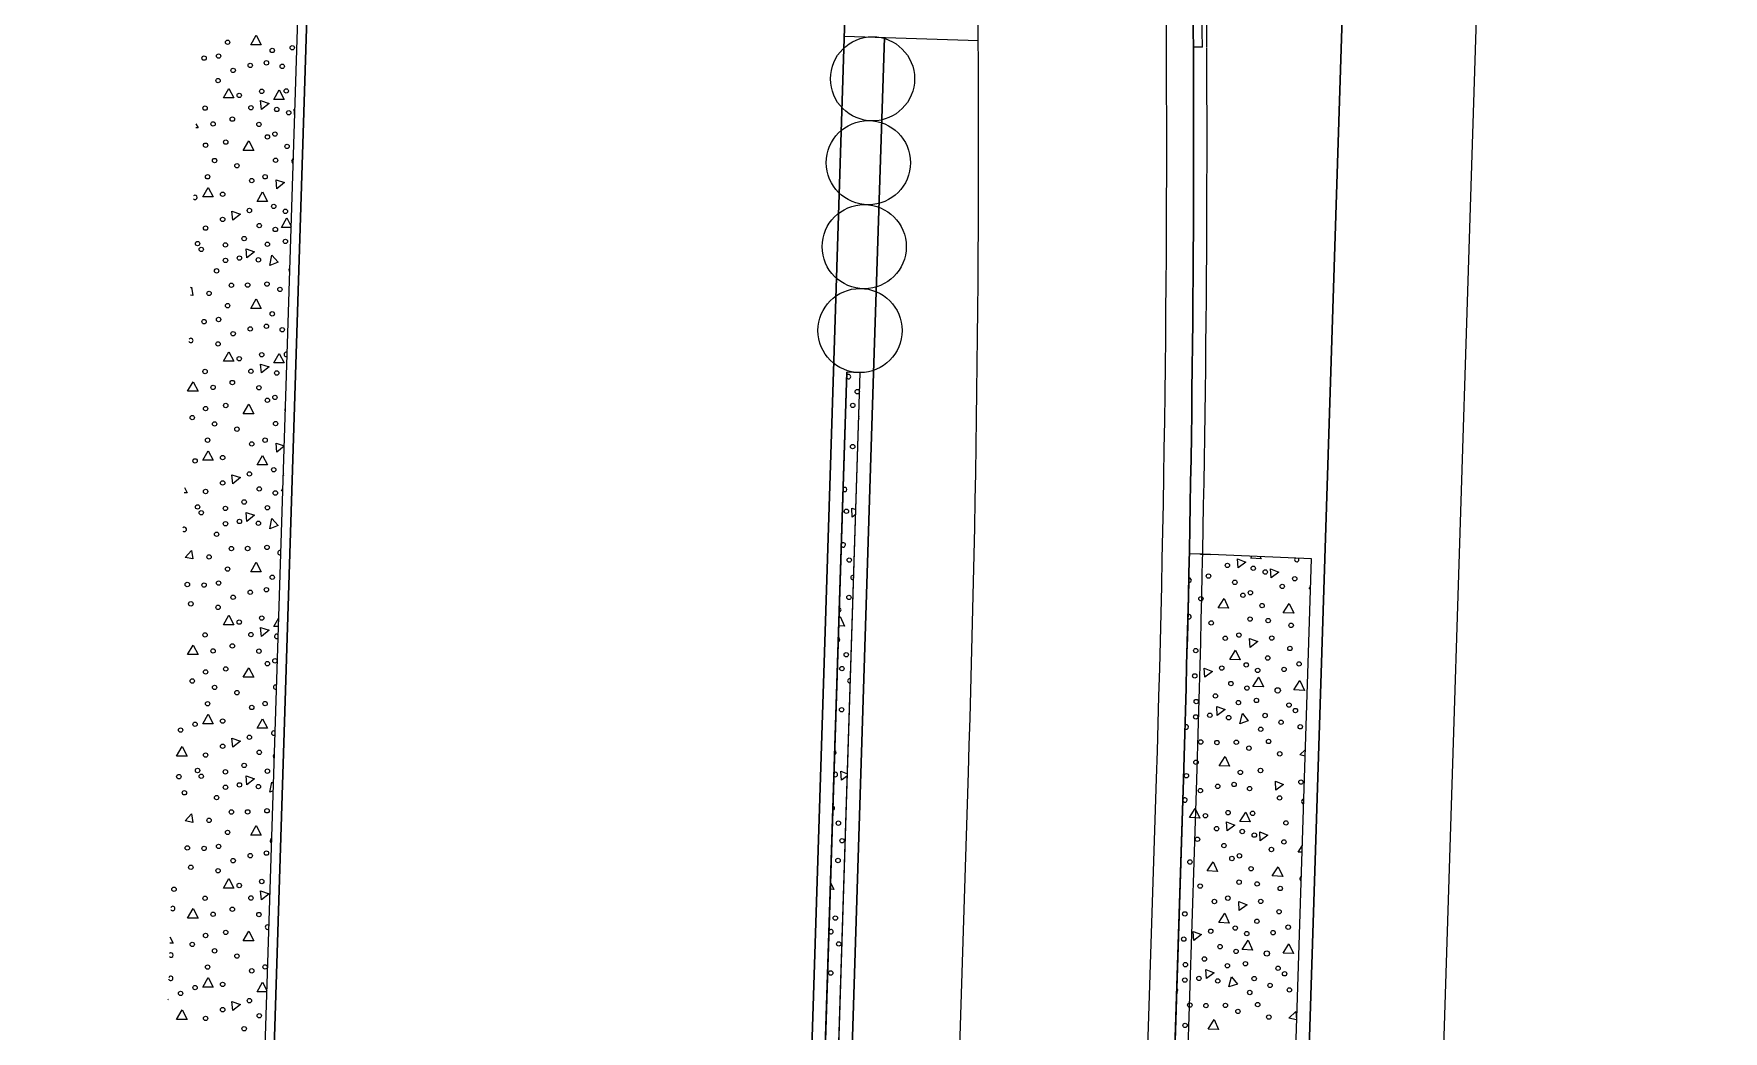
# Model space of a CAD drawing. Extents: x 2536801 to 2538856, y 7112140 to 7131569.
# Drawn here: x 2537715.6 to 2537841.3, y 7117436.8 to 7117511 of the extents above; entities that cross this region are included whole.
import ezdxf

# ---------------------------------------------------------------- set-up
doc = ezdxf.new("R2010")
doc.units = 0
doc.header["$LTSCALE"] = 100
doc.header["$MEASUREMENT"] = 0
for name, color, linetype, lineweight in [('D_BOC_FR', 3, 'Continuous', 13), ('D_BOC_RMP', 1, 'Continuous', 13), ('D_CTB_1', 2, 'Continuous', 0), ('D_EOS_ML', 7, 'Continuous', 30), ('D_EOS_RMP', 1, 'Continuous', 30), ('D_EOT_ML', 7, 'Continuous', 13), ('D_EOT_RMP', 1, 'Continuous', 13), ('D_FOC_FR', 3, 'Continuous', 30), ('D_FOC_RMP', 1, 'Continuous', 30), ('D_MBGF', 20, 'Continuous', 0), ('D_RIPRAP_1', 7, 'Continuous', 0)]:
    doc.layers.add(name, color=color, linetype=linetype, lineweight=lineweight)
doc.linetypes.add('mbgf', pattern='A,1,-0.5,[46,dgnlstyle-BGELINES.shx,S=0.008,R=0,X=0,Y=0],-0.5,1', length=3)

msp = doc.modelspace()

# ---------------------------------------------------------------- linework, layer by layer
at = {"layer": 'D_BOC_FR', "lineweight": 0}
msp.add_line((2537715.59, 7116895.42), (2537749.49, 7117959.28), dxfattribs=at)
at = {"layer": 'D_BOC_RMP', "lineweight": 0}
msp.add_line((2537802.56, 7117510.02), (2537801.89, 7117510.02), dxfattribs=at)
msp.add_arc((2536299.9, 7117503.37), 1502.67, 0.25359, 3.17507, dxfattribs=at)
at = {"layer": 'D_CTB_1', "linetype": 'Continuous', "lineweight": 0, "ltscale": 0.025}
for p, q in [((2537772.88, 7117384.84), (2537776.09, 7117485.83)), ((2537773.87, 7117384.57), (2537777.09, 7117485.79)), ((2537789.17, 7117048.43), (2537802.14, 7117455.5))]:
    msp.add_line(p, q, dxfattribs=at)
at = {"layer": 'D_CTB_1', "linetype": 'Continuous', "lineweight": 13}
for centre in [(2537778.01, 7117507.67), (2537777.7, 7117501.43), (2537777.39, 7117495.18), (2537777.08, 7117488.94)]:
    msp.add_circle(centre, 3.13, dxfattribs=at)
at = {"layer": 'D_CTB_1', "linetype": 'Continuous', "lineweight": 0, "ltscale": 0.025}
msp.add_arc((2536299.9, 7117503.37), 1503, 358.17507, 0.25221, dxfattribs=at)
at = {"layer": 'D_EOS_ML'}
msp.add_line((2537794.68, 7116938.8), (2537871.99, 7119365), dxfattribs=at)
at = {"layer": 'D_EOS_RMP'}
for p, q in [((2537764.18, 7117049.23), (2537778.09, 7117485.76)), ((2537788.17, 7117048.46), (2537801.14, 7117455.54))]:
    msp.add_line(p, q, dxfattribs=at)
msp.add_arc((2536299.9, 7117503.37), 1502, 358.17507, 0.25359, dxfattribs=at)
at = {"layer": 'D_EOT_ML'}
msp.add_line((2537798.59, 7116747.27), (2537892.98, 7119709.78), dxfattribs=at)
at = {"layer": 'D_EOT_RMP'}
for p, q in [((2537775.89, 7117510.84), (2537785.89, 7117510.53)), ((2537772.18, 7117048.97), (2537785.15, 7117456.05)), ((2537786.17, 7117048.53), (2537799.14, 7117455.6))]:
    msp.add_line(p, q, dxfattribs=at)
for radius in [1500, 1486]:
    msp.add_arc((2536299.9, 7117503.37), radius, 358.17507, 3.17507, dxfattribs=at)
at = {"layer": 'D_FOC_FR'}
for p, q in [((2537716.26, 7116895.4), (2537750.16, 7117959.26)), ((2537759.29, 7116989.93), (2537780.23, 7117646.9))]:
    msp.add_line(p, q, dxfattribs=at)
at = {"layer": 'D_FOC_RMP'}
msp.add_line((2537778.09, 7117485.76), (2537778.89, 7117510.75), dxfattribs=at)
msp.add_arc((2536299.9, 7117503.37), 1502, 0.25359, 3.17507, dxfattribs=at)
at = {"layer": 'D_MBGF', "linetype": 'mbgf', "lineweight": 13, "ltscale": 0.025}
msp.add_arc((2536299.9, 7117503.37), 1503, 0.25359, 0.93995, dxfattribs=at)
at = {"layer": 'D_RIPRAP_1', "color": 7, "linetype": 'Continuous', "lineweight": 0}
for p, q in [((2537727.43, 7117491.55), (2537727.25, 7117491.58)), ((2537727.27, 7117492.1), (2537727.34, 7117492.17)), ((2537727.34, 7117492.17), (2537727.43, 7117491.55)), ((2537726.85, 7117472.05), (2537727.34, 7117472.57)), ((2537727.43, 7117471.94), (2537726.85, 7117472.05)), ((2537727.34, 7117472.57), (2537727.43, 7117471.94)), ((2537809.8, 7117457.36), (2537810.22, 7117457.76)), ((2537810.2, 7117457.27), (2537809.8, 7117457.36)), ((2537726.85, 7117452.45), (2537727.34, 7117452.97)), ((2537727.34, 7117452.97), (2537727.43, 7117452.34)), ((2537727.43, 7117452.34), (2537726.85, 7117452.45)), ((2537808.98, 7117437.77), (2537809.5, 7117438.27)), ((2537809.56, 7117437.64), (2537808.98, 7117437.77)), ((2537809.5, 7117438.27), (2537809.56, 7117437.64))]:
    msp.add_line(p, q, dxfattribs=at)
at = {"layer": 'D_RIPRAP_1', "color": 7, "linetype": 'Continuous', "lineweight": 0, "flags": 128}
for points in [[(2537732.52, 7117510.2), (2537731.74, 7117510.2), (2537732.15, 7117510.91)], [(2537730.48, 7117506.25), (2537729.7, 7117506.25), (2537730.11, 7117506.96)], [(2537734.23, 7117506.13), (2537733.45, 7117506.13), (2537733.86, 7117506.84)], [(2537732.54, 7117505.38), (2537732.47, 7117506.05), (2537733.1, 7117505.83)], [(2537731.96, 7117502.34), (2537731.18, 7117502.34), (2537731.59, 7117503.05)], [(2537728.95, 7117498.88), (2537728.17, 7117498.88), (2537728.58, 7117499.59)], [(2537732.98, 7117498.54), (2537732.21, 7117498.54), (2537732.62, 7117499.25)], [(2537733.69, 7117499.49), (2537733.62, 7117500.16), (2537734.25, 7117499.95)], [(2537730.41, 7117497.14), (2537730.34, 7117497.81), (2537730.97, 7117497.59)], [(2537731.45, 7117494.34), (2537731.39, 7117495.01), (2537732.02, 7117494.79)], [(2537733.77, 7117494.03), (2537733.15, 7117493.79), (2537733.32, 7117494.55)], [(2537732.52, 7117490.59), (2537731.74, 7117490.59), (2537732.15, 7117491.31)], [(2537730.48, 7117486.65), (2537729.7, 7117486.65), (2537730.11, 7117487.36)], [(2537734.23, 7117486.53), (2537733.45, 7117486.53), (2537733.86, 7117487.24)], [(2537732.54, 7117485.78), (2537732.47, 7117486.44), (2537733.1, 7117486.23)], [(2537727.82, 7117484.42), (2537727.04, 7117484.42), (2537727.45, 7117485.13)], [(2537731.96, 7117482.74), (2537731.18, 7117482.74), (2537731.59, 7117483.45)], [(2537728.95, 7117479.28), (2537728.17, 7117479.28), (2537728.58, 7117479.99)], [(2537732.98, 7117478.94), (2537732.21, 7117478.94), (2537732.62, 7117479.65)], [(2537730.41, 7117477.54), (2537730.34, 7117478.21), (2537730.97, 7117477.99)], [(2537731.45, 7117474.74), (2537731.39, 7117475.41), (2537732.02, 7117475.19)], [(2537733.77, 7117474.43), (2537733.15, 7117474.19), (2537733.32, 7117474.94)], [(2537732.52, 7117470.99), (2537731.74, 7117470.99), (2537732.15, 7117471.7)], [(2537805.21, 7117471.28), (2537805.17, 7117471.95), (2537805.79, 7117471.71)], [(2537807.67, 7117470.54), (2537807.63, 7117471.21), (2537808.25, 7117470.97)], [(2537804.5, 7117468.27), (2537803.73, 7117468.31), (2537804.17, 7117469)], [(2537730.48, 7117467.05), (2537729.7, 7117467.05), (2537730.11, 7117467.76)], [(2537809.35, 7117467.9), (2537808.57, 7117467.93), (2537809.01, 7117468.63)], [(2537732.54, 7117466.17), (2537732.47, 7117466.84), (2537733.1, 7117466.63)], [(2537727.82, 7117464.82), (2537727.04, 7117464.82), (2537727.45, 7117465.53)], [(2537806.11, 7117465.36), (2537806.07, 7117466.03), (2537806.69, 7117465.79)], [(2537805.37, 7117464.44), (2537804.59, 7117464.47), (2537805.03, 7117465.16)], [(2537731.96, 7117463.14), (2537731.18, 7117463.14), (2537731.59, 7117463.85)], [(2537802.73, 7117463.14), (2537802.7, 7117463.81), (2537803.31, 7117463.57)], [(2537807.1, 7117462.43), (2537806.32, 7117462.46), (2537806.76, 7117463.15)], [(2537810.15, 7117462.16), (2537809.37, 7117462.2), (2537809.81, 7117462.89)], [(2537728.95, 7117459.68), (2537728.17, 7117459.68), (2537728.58, 7117460.39)], [(2537803.66, 7117460.3), (2537803.63, 7117460.97), (2537804.25, 7117460.73)], [(2537805.97, 7117459.89), (2537805.33, 7117459.68), (2537805.54, 7117460.43)], [(2537732.98, 7117459.34), (2537732.21, 7117459.34), (2537732.62, 7117460.05)], [(2537727, 7117457.27), (2537726.22, 7117457.27), (2537726.63, 7117457.98)], [(2537730.41, 7117457.94), (2537730.34, 7117458.61), (2537730.97, 7117458.39)], [(2537804.58, 7117456.51), (2537803.8, 7117456.55), (2537804.24, 7117457.24)], [(2537731.45, 7117455.14), (2537731.39, 7117455.8), (2537732.02, 7117455.59)], [(2537808.02, 7117454.73), (2537807.99, 7117455.4), (2537808.6, 7117455.16)], [(2537802.37, 7117452.66), (2537801.6, 7117452.69), (2537802.03, 7117453.38)], [(2537806.11, 7117452.38), (2537805.34, 7117452.41), (2537805.78, 7117453.11)], [(2537732.52, 7117451.39), (2537731.74, 7117451.39), (2537732.15, 7117452.1)], [(2537804.39, 7117451.7), (2537804.36, 7117452.37), (2537804.97, 7117452.13)], [(2537806.85, 7117450.96), (2537806.82, 7117451.63), (2537807.43, 7117451.39)], [(2537803.69, 7117448.69), (2537802.91, 7117448.72), (2537803.35, 7117449.41)], [(2537808.54, 7117448.31), (2537807.76, 7117448.35), (2537808.2, 7117449.04)], [(2537730.48, 7117447.45), (2537729.7, 7117447.45), (2537730.11, 7117448.16)], [(2537732.54, 7117446.57), (2537732.47, 7117447.24), (2537733.1, 7117447.02)], [(2537805.3, 7117445.77), (2537805.26, 7117446.44), (2537805.88, 7117446.2)], [(2537727.82, 7117445.22), (2537727.04, 7117445.22), (2537727.45, 7117445.93)], [(2537804.55, 7117444.85), (2537803.78, 7117444.88), (2537804.22, 7117445.58)], [(2537731.96, 7117443.53), (2537731.18, 7117443.53), (2537731.59, 7117444.25)], [(2537801.92, 7117443.56), (2537801.88, 7117444.23), (2537802.5, 7117443.99)], [(2537806.29, 7117442.84), (2537805.51, 7117442.87), (2537805.95, 7117443.57)], [(2537809.33, 7117442.58), (2537808.56, 7117442.61), (2537809, 7117443.31)], [(2537802.85, 7117440.72), (2537802.82, 7117441.39), (2537803.43, 7117441.14)], [(2537728.95, 7117440.07), (2537728.17, 7117440.07), (2537728.58, 7117440.79)], [(2537805.16, 7117440.31), (2537804.52, 7117440.1), (2537804.73, 7117440.84)], [(2537730.41, 7117438.34), (2537730.34, 7117439), (2537730.97, 7117438.79)], [(2537727, 7117437.66), (2537726.22, 7117437.66), (2537726.63, 7117438.38)], [(2537803.76, 7117436.93), (2537802.99, 7117436.96), (2537803.43, 7117437.66)]]:
    msp.add_lwpolyline(points, close=True, dxfattribs=at)
for points in [[(2537735.01, 7117504.87), (2537734.96, 7117505.41), (2537735.03, 7117505.38)], [(2537727.66, 7117504.33), (2537727.82, 7117504.02), (2537727.65, 7117504.02)], [(2537734.75, 7117496.61), (2537734.02, 7117496.61), (2537734.43, 7117497.32), (2537734.75, 7117496.69)], [(2537734.23, 7117480.33), (2537733.69, 7117479.89), (2537733.62, 7117480.56), (2537734.23, 7117480.35)], [(2537726.8, 7117477.26), (2537727, 7117476.87), (2537726.78, 7117476.87)], [(2537734.13, 7117477), (2537734.02, 7117477), (2537734.13, 7117477.2)], [(2537776.76, 7117475.24), (2537776.5, 7117475.05), (2537776.46, 7117475.73), (2537776.77, 7117475.61)], [(2537803.18, 7117472.27), (2537803.19, 7117472.24), (2537802.41, 7117472.28), (2537802.42, 7117472.3)], [(2537806.86, 7117472.11), (2537806.93, 7117471.96), (2537806.15, 7117472), (2537806.24, 7117472.14)], [(2537810.6, 7117469.71), (2537810.5, 7117469.71), (2537810.6, 7117469.87)], [(2537733.8, 7117466.92), (2537733.45, 7117466.92), (2537733.82, 7117467.57)], [(2537775.51, 7117467.53), (2537775.6, 7117467.67), (2537775.93, 7117466.94), (2537775.49, 7117466.96)], [(2537733.41, 7117454.69), (2537733.15, 7117454.59), (2537733.32, 7117455.34), (2537733.43, 7117455.22)], [(2537776.14, 7117455.8), (2537775.69, 7117455.47), (2537775.65, 7117456.14), (2537776.14, 7117455.95)], [(2537809.97, 7117450.11), (2537809.69, 7117450.12), (2537809.99, 7117450.6)], [(2537774.89, 7117447.86), (2537775.12, 7117447.35), (2537774.87, 7117447.36)], [(2537725.73, 7117443.81), (2537725.96, 7117443.36), (2537725.72, 7117443.36)], [(2537732.94, 7117439.74), (2537732.21, 7117439.74), (2537732.62, 7117440.45), (2537732.94, 7117439.82)]]:
    msp.add_lwpolyline(points, dxfattribs=at)
at = {"layer": 'D_RIPRAP_1', "color": 7, "lineweight": 0, "flags": 128}
for points in [[(2537763.18, 7117049.26), (2537773.87, 7117384.57), (2537777.09, 7117485.79), (2537776.09, 7117485.83), (2537772.88, 7117384.84), (2537772.54, 7117384.85), (2537759.96, 7116989.91), (2537758.5, 7116885.57)], [(2537788.69, 7116938.99), (2537793.68, 7116938.84), (2537801.88, 7117196.17), (2537810.67, 7117471.96), (2537802.58, 7117472.29), (2537801.58, 7117472.33)], [(2537801.14, 7117455.54), (2537788.17, 7117048.46)]]:
    msp.add_lwpolyline(points, dxfattribs=at)
at = {"layer": 'D_RIPRAP_1', "color": 7, "linetype": 'Continuous', "lineweight": 0}
for centre, radius in [((2537730.02, 7117510.39), 0.163), ((2537728.27, 7117509.21), 0.163), ((2537729.35, 7117509.36), 0.163), ((2537733.34, 7117509.78), 0.163), ((2537734.83, 7117509.98), 0.163), ((2537730.43, 7117508.3), 0.163), ((2537731.7, 7117508.67), 0.163), ((2537732.91, 7117508.86), 0.163), ((2537734.08, 7117508.6), 0.163), ((2537729.31, 7117507.54), 0.163), ((2537732.56, 7117506.74), 0.163), ((2537734.38, 7117506.77), 0.163), ((2537728.34, 7117505.49), 0.163), ((2537730.88, 7117506.44), 0.163), ((2537731.75, 7117505.52), 0.163), ((2537733.67, 7117505.39), 0.163), ((2537728.94, 7117504.31), 0.163), ((2537730.37, 7117504.67), 0.163), ((2537732.35, 7117504.28), 0.163), ((2537734.57, 7117505.15), 0.163), ((2537728.38, 7117502.73), 0.163), ((2537729.88, 7117502.96), 0.163), ((2537732.98, 7117503.35), 0.163), ((2537733.54, 7117503.56), 0.163), ((2537729.05, 7117501.59), 0.163), ((2537733.59, 7117501.61), 0.163), ((2537734.44, 7117502.64), 0.163), ((2537728.53, 7117500.38), 0.163), ((2537730.71, 7117501.2), 0.163), ((2537732.81, 7117500.38), 0.163), ((2537729.65, 7117499.08), 0.163), ((2537731.81, 7117500.1), 0.163), ((2537731.64, 7117497.87), 0.163), ((2537733.45, 7117498.18), 0.163), ((2537734.32, 7117497.81), 0.163), ((2537728.38, 7117496.56), 0.163), ((2537729.65, 7117497.21), 0.163), ((2537732.37, 7117496.75), 0.163), ((2537733.57, 7117496.46), 0.163), ((2537727.78, 7117495.41), 0.163), ((2537729.85, 7117495.31), 0.163), ((2537731.25, 7117495.78), 0.163), ((2537732.98, 7117495.36), 0.163), ((2537734.32, 7117495.57), 0.163), ((2537728.06, 7117494.98), 0.163), ((2537729.86, 7117494.16), 0.163), ((2537730.9, 7117494.33), 0.163), ((2537732.31, 7117494.2), 0.163), ((2537729.2, 7117493.38), 0.163), ((2537728.64, 7117491.7), 0.163), ((2537730.3, 7117492.31), 0.163), ((2537731.51, 7117492.32), 0.163), ((2537732.95, 7117492.4), 0.163), ((2537733.91, 7117492), 0.163), ((2537730.02, 7117490.79), 0.163), ((2537733.34, 7117490.18), 0.163), ((2537728.27, 7117489.6), 0.163), ((2537729.35, 7117489.76), 0.163), ((2537731.7, 7117489.06), 0.163), ((2537732.91, 7117489.26), 0.163), ((2537734.08, 7117489), 0.163), ((2537729.31, 7117487.94), 0.163), ((2537730.43, 7117488.7), 0.163), ((2537730.88, 7117486.84), 0.163), ((2537732.56, 7117487.14), 0.163), ((2537728.34, 7117485.89), 0.163), ((2537731.75, 7117485.91), 0.163), ((2537733.67, 7117485.78), 0.163), ((2537728.94, 7117484.71), 0.163), ((2537730.37, 7117485.07), 0.163), ((2537732.35, 7117484.68), 0.163), ((2537733.54, 7117483.96), 0.163), ((2537776.87, 7117484.39), 0.163), ((2537728.38, 7117483.13), 0.163), ((2537729.88, 7117483.36), 0.163), ((2537732.98, 7117483.75), 0.163), ((2537776.54, 7117483.37), 0.163), ((2537727.39, 7117482.46), 0.163), ((2537729.05, 7117481.99), 0.163), ((2537730.71, 7117481.6), 0.163), ((2537733.59, 7117482.01), 0.163), ((2537728.53, 7117480.78), 0.163), ((2537731.81, 7117480.5), 0.163), ((2537732.81, 7117480.78), 0.163), ((2537776.53, 7117480.3), 0.163), ((2537727.6, 7117479.24), 0.163), ((2537729.65, 7117479.48), 0.163), ((2537729.65, 7117477.6), 0.163), ((2537731.64, 7117478.27), 0.163), ((2537733.45, 7117478.58), 0.163), ((2537728.38, 7117476.96), 0.163), ((2537732.37, 7117477.15), 0.163), ((2537733.57, 7117476.85), 0.163), ((2537727.78, 7117475.81), 0.163), ((2537728.06, 7117475.38), 0.163), ((2537729.85, 7117475.7), 0.163), ((2537731.25, 7117476.18), 0.163), ((2537732.98, 7117475.75), 0.163), ((2537776.07, 7117475.49), 0.163), ((2537729.86, 7117474.56), 0.163), ((2537730.9, 7117474.73), 0.163), ((2537732.31, 7117474.6), 0.163), ((2537729.2, 7117473.78), 0.163), ((2537730.3, 7117472.71), 0.163), ((2537731.51, 7117472.72), 0.163), ((2537732.95, 7117472.8), 0.163), ((2537728.64, 7117472.09), 0.163), ((2537776.28, 7117471.86), 0.163), ((2537804.42, 7117471.46), 0.163), ((2537727.02, 7117470.04), 0.163), ((2537729.35, 7117470.15), 0.163), ((2537730.02, 7117471.19), 0.163), ((2537733.34, 7117470.58), 0.163), ((2537803.01, 7117470.67), 0.163), ((2537804.97, 7117470.2), 0.163), ((2537806.34, 7117471.25), 0.163), ((2537807.23, 7117470.97), 0.163), ((2537809.43, 7117470.47), 0.163), ((2537728.27, 7117470), 0.163), ((2537730.43, 7117469.09), 0.163), ((2537731.7, 7117469.46), 0.163), ((2537732.91, 7117469.65), 0.163), ((2537776.25, 7117469.08), 0.163), ((2537802.45, 7117468.98), 0.163), ((2537805.57, 7117469.24), 0.163), ((2537806.13, 7117469.43), 0.163), ((2537808.5, 7117469.9), 0.163), ((2537727.28, 7117468.6), 0.163), ((2537729.31, 7117468.34), 0.163), ((2537732.56, 7117467.54), 0.163), ((2537807, 7117468.47), 0.163), ((2537728.34, 7117466.29), 0.163), ((2537730.88, 7117467.24), 0.163), ((2537731.75, 7117466.31), 0.163), ((2537803.21, 7117467.18), 0.163), ((2537805.27, 7117466.28), 0.163), ((2537806.1, 7117467.47), 0.163), ((2537807.45, 7117467.35), 0.163), ((2537809.16, 7117467), 0.163), ((2537728.94, 7117465.1), 0.163), ((2537730.37, 7117465.47), 0.163), ((2537732.35, 7117465.08), 0.163), ((2537802.06, 7117465.12), 0.163), ((2537804.26, 7117466.04), 0.163), ((2537807.72, 7117466.05), 0.163), ((2537809.07, 7117465.28), 0.163), ((2537729.88, 7117463.76), 0.163), ((2537732.98, 7117464.15), 0.163), ((2537733.54, 7117464.36), 0.163), ((2537775.73, 7117463.78), 0.163), ((2537776.05, 7117464.81), 0.163), ((2537804, 7117463.82), 0.163), ((2537805.82, 7117464.06), 0.163), ((2537807.42, 7117464.57), 0.163), ((2537809.75, 7117464.13), 0.163), ((2537727.39, 7117462.86), 0.163), ((2537728.38, 7117463.53), 0.163), ((2537801.99, 7117463.24), 0.163), ((2537804.68, 7117462.67), 0.163), ((2537806.67, 7117463.65), 0.163), ((2537808.63, 7117463.72), 0.163), ((2537729.05, 7117462.38), 0.163), ((2537730.71, 7117461.99), 0.163), ((2537802.1, 7117461.33), 0.163), ((2537803.52, 7117461.75), 0.163), ((2537805.24, 7117461.25), 0.163), ((2537805.87, 7117462.33), 0.163), ((2537806.58, 7117461.41), 0.163), ((2537808.16, 7117462.16), 0.199), ((2537728.53, 7117461.17), 0.163), ((2537731.81, 7117460.89), 0.163), ((2537732.81, 7117461.18), 0.163), ((2537775.71, 7117460.72), 0.163), ((2537802.06, 7117460.19), 0.163), ((2537803.11, 7117460.31), 0.163), ((2537804.51, 7117460.13), 0.163), ((2537807.22, 7117460.29), 0.163), ((2537809, 7117461.07), 0.163), ((2537809.48, 7117460.66), 0.163), ((2537726.52, 7117459.21), 0.163), ((2537727.6, 7117459.64), 0.163), ((2537729.65, 7117459.88), 0.163), ((2537806.9, 7117459.27), 0.163), ((2537808.41, 7117459.79), 0.163), ((2537809.84, 7117459.45), 0.163), ((2537729.65, 7117458), 0.163), ((2537731.64, 7117458.67), 0.163), ((2537732.37, 7117457.55), 0.163), ((2537802.43, 7117458.32), 0.163), ((2537803.64, 7117458.28), 0.163), ((2537805.08, 7117458.3), 0.163), ((2537806.02, 7117457.86), 0.163), ((2537807.48, 7117458.36), 0.163), ((2537728.38, 7117457.35), 0.163), ((2537731.25, 7117456.58), 0.163), ((2537802.08, 7117456.81), 0.163), ((2537808.31, 7117457.44), 0.163), ((2537726.39, 7117455.74), 0.163), ((2537727.78, 7117456.2), 0.163), ((2537728.06, 7117455.77), 0.163), ((2537729.85, 7117456.1), 0.163), ((2537729.86, 7117454.95), 0.163), ((2537730.9, 7117455.13), 0.163), ((2537732.31, 7117455), 0.163), ((2537732.98, 7117456.15), 0.163), ((2537801.37, 7117455.81), 0.163), ((2537803.7, 7117455.02), 0.163), ((2537804.91, 7117455.16), 0.163), ((2537805.38, 7117456.06), 0.163), ((2537806.88, 7117456.2), 0.163), ((2537809.89, 7117455.34), 0.163), ((2537726.8, 7117454.54), 0.163), ((2537729.2, 7117454.18), 0.163), ((2537802.41, 7117454.7), 0.163), ((2537806.07, 7117454.85), 0.163), ((2537808.3, 7117454.16), 0.163), ((2537728.64, 7117452.49), 0.163), ((2537730.3, 7117453.11), 0.163), ((2537731.51, 7117453.12), 0.163), ((2537732.95, 7117453.2), 0.163), ((2537802.78, 7117452.83), 0.163), ((2537804.47, 7117453.06), 0.163), ((2537806.29, 7117453.01), 0.163), ((2537730.02, 7117451.59), 0.163), ((2537775.47, 7117452.28), 0.163), ((2537803.61, 7117451.87), 0.163), ((2537805.52, 7117451.66), 0.163), ((2537806.42, 7117451.39), 0.163), ((2537808.77, 7117452.3), 0.163), ((2537727.02, 7117450.44), 0.163), ((2537728.27, 7117450.4), 0.163), ((2537729.35, 7117450.55), 0.163), ((2537732.91, 7117450.05), 0.163), ((2537775.74, 7117450.97), 0.163), ((2537802.19, 7117451.08), 0.163), ((2537804.16, 7117450.61), 0.163), ((2537807.69, 7117450.32), 0.163), ((2537808.62, 7117450.88), 0.163), ((2537727.28, 7117449), 0.163), ((2537729.31, 7117448.74), 0.163), ((2537730.43, 7117449.49), 0.163), ((2537731.7, 7117449.86), 0.163), ((2537775.44, 7117449.5), 0.163), ((2537801.63, 7117449.39), 0.163), ((2537804.75, 7117449.65), 0.163), ((2537805.31, 7117449.85), 0.163), ((2537806.18, 7117448.89), 0.163), ((2537730.88, 7117447.64), 0.163), ((2537732.56, 7117447.94), 0.163), ((2537802.39, 7117447.6), 0.163), ((2537805.29, 7117447.89), 0.163), ((2537806.63, 7117447.76), 0.163), ((2537808.35, 7117447.42), 0.163), ((2537726.03, 7117447.36), 0.163), ((2537728.34, 7117446.69), 0.163), ((2537731.75, 7117446.71), 0.163), ((2537803.45, 7117446.45), 0.163), ((2537804.45, 7117446.7), 0.163), ((2537806.9, 7117446.46), 0.163), ((2537728.94, 7117445.5), 0.163), ((2537730.37, 7117445.87), 0.163), ((2537732.35, 7117445.48), 0.163), ((2537775.24, 7117445.22), 0.163), ((2537801.25, 7117445.53), 0.163), ((2537806.61, 7117444.98), 0.163), ((2537808.26, 7117445.69), 0.163), ((2537728.38, 7117443.92), 0.163), ((2537729.88, 7117444.15), 0.163), ((2537801.17, 7117443.65), 0.163), ((2537803.18, 7117444.24), 0.163), ((2537805, 7117444.47), 0.163), ((2537805.86, 7117444.06), 0.163), ((2537807.82, 7117444.13), 0.163), ((2537808.94, 7117444.54), 0.163), ((2537727.39, 7117443.26), 0.163), ((2537729.05, 7117442.78), 0.163), ((2537730.71, 7117442.39), 0.163), ((2537775.5, 7117443.29), 0.163), ((2537803.87, 7117443.09), 0.163), ((2537805.06, 7117442.74), 0.163), ((2537807.35, 7117442.58), 0.199), ((2537728.53, 7117441.57), 0.163), ((2537731.81, 7117441.29), 0.163), ((2537732.81, 7117441.58), 0.163), ((2537774.9, 7117441.13), 0.163), ((2537801.29, 7117441.75), 0.163), ((2537802.71, 7117442.17), 0.163), ((2537804.42, 7117441.67), 0.163), ((2537805.76, 7117441.82), 0.163), ((2537808.19, 7117441.48), 0.163), ((2537727.6, 7117440.04), 0.163), ((2537729.65, 7117440.28), 0.163), ((2537801.25, 7117440.6), 0.163), ((2537802.3, 7117440.73), 0.163), ((2537803.7, 7117440.54), 0.163), ((2537806.41, 7117440.71), 0.163), ((2537807.59, 7117440.21), 0.163), ((2537808.67, 7117441.07), 0.163), ((2537726.52, 7117439.61), 0.163), ((2537731.64, 7117439.07), 0.163), ((2537801.62, 7117438.74), 0.163), ((2537802.82, 7117438.7), 0.163), ((2537804.27, 7117438.72), 0.163), ((2537806.08, 7117439.68), 0.163), ((2537806.67, 7117438.78), 0.163), ((2537809.03, 7117439.87), 0.163), ((2537728.38, 7117437.75), 0.163), ((2537729.65, 7117438.4), 0.163), ((2537732.37, 7117437.95), 0.163), ((2537805.2, 7117438.27), 0.163), ((2537807.5, 7117437.85), 0.163), ((2537731.25, 7117436.98), 0.163), ((2537801.27, 7117437.23), 0.163)]:
    msp.add_circle(centre, radius, dxfattribs=at)
for centre, start, end in [((2537734.94, 7117501.54), 99.9598, 256.3903), ((2537727.6, 7117498.85), 221.9489, 134.4012), ((2537734.73, 7117493.44), 116.4196, 239.9305), ((2537727.28, 7117488.2), 212.3309, 144.0192), ((2537734.38, 7117487.16), 63.2782, 293.0719), ((2537776.22, 7117485.51), 209.9802, 146.3699), ((2537734.44, 7117483.04), 139.0867, 217.2634), ((2537777.13, 7117482.46), 149.2376, 207.1125), ((2537734.32, 7117478.21), 157.5089, 198.8412), ((2537775.71, 7117478.95), 353.9799, 2.3702), ((2537775.94, 7117477.11), 219.9204, 136.4297), ((2537726.8, 7117474.14), 227.2547, 129.0954), ((2537775.83, 7117472.99), 204.6513, 151.6988), ((2537733.91, 7117472.4), 61.931, 294.4192), ((2537809.58, 7117471.89), 134.0295, 41.217), ((2537776.55, 7117470.56), 68.0865, 288.2637), ((2537801.57, 7117470.36), 256.0066, 100.9845), ((2537775.5, 7117468.16), 278.2641, 78.086), ((2537801.56, 7117467.64), 229.8494, 127.1417), ((2537733.67, 7117466.18), 44.7503, 311.5998), ((2537775.41, 7117465.92), 286.0952, 70.2549), ((2537776.32, 7117462.87), 71.7699, 284.5803), ((2537733.59, 7117462.4), 62.8536, 293.4965), ((2537733.45, 7117458.98), 49.2298, 307.1203), ((2537801.37, 7117459.44), 216.2872, 140.7039), ((2537775.13, 7117457.52), 292.4694, 63.8807), ((2537733.57, 7117457.25), 116.0822, 240.2679), ((2537775.25, 7117455.9), 225.1223, 131.2278), ((2537801.26, 7117454), 182.2921, 174.0581), ((2537810.09, 7117453.89), 85.6227, 270.7275), ((2537775.02, 7117453.4), 283.3885, 72.9616), ((2537733.34, 7117450.97), 104.6958, 251.6543), ((2537800.75, 7117448.06), 339.7094, 16.6408), ((2537809.96, 7117448.15), 104.3581, 251.9921), ((2537725.94, 7117445.93), 207.8488, 148.5013), ((2537732.98, 7117444.54), 47.3226, 309.0275), ((2537774.92, 7117444.2), 200.7456, 155.6045), ((2537725.81, 7117442.46), 218.4667, 137.8835), ((2537725.79, 7117440.73), 193.3842, 162.9659), ((2537725.42, 7117439.16), 347.4864, 8.8637), ((2537800.56, 7117439.85), 298.2565, 58.0936)]:
    msp.add_arc(centre, 0.163, start, end, dxfattribs=at)
at = {"layer": 'D_RIPRAP_1', "color": 7, "lineweight": 0, "extrusion": (0, 0, -1)}
msp.add_arc((-2536299.9, 7117503.37), 1502, 181.184, 181.82493, dxfattribs=at)

doc.saveas('drawing.dxf')
